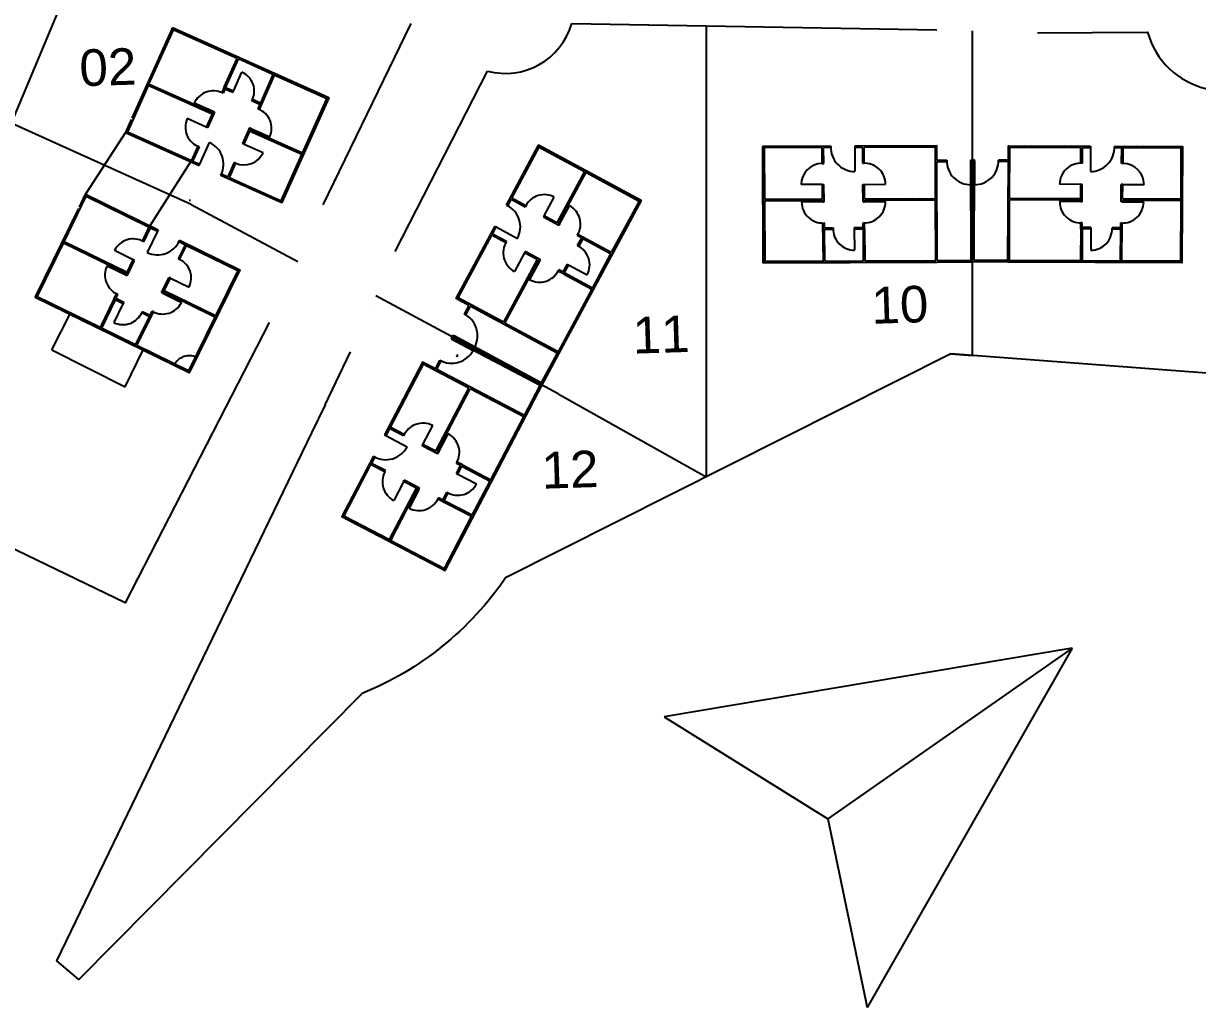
# Model space of a CAD drawing. Header units: millimetres. Extents: x 190 to 378, y 11 to 188.
# Drawn here: x 231 to 311.1, y 86.9 to 154 of the extents above; entities that cross this region are included whole.
import ezdxf

# ---------------------------------------------------------------- set-up
doc = ezdxf.new("R2010")
doc.units = ezdxf.units.MM
doc.styles.get("Standard").update_dxf_attribs({"font": 'arial.ttf'})
pattern_1 = [(16.72004, (-141.39198, 183.73113), (-0.0913433, 0.30407672), [])]
pattern_2 = [(288.9283, (267.74418, 539.95156), (0.29599663, 0.10150566), [])]
pattern_3 = [(16.02646, (-125.25624, 217.3366), (-0.08765578, 0.30516015), [])]
pattern_4 = [(292.94473, (257.20698, 579.88765), (0.28815995, 0.12198872), [])]
pattern_5 = [(314.77233, (151.9985, 523.12673), (0.22539672, 0.22361254), [])]
pattern_6 = [(314.77233, (153.18443, 523.12673), (0.22539672, 0.22361254), [])]

msp = doc.modelspace()

# ---------------------------------------------------------------- hatches: boundary and pattern name
h = msp.add_hatch()
h.set_pattern_fill('ANSI31', color=256, scale=0.098557, angle=247.94473)
h.set_pattern_definition([(292.94473, (235.63772, 557.48334), (0.28815995, 0.12198872), [])])
h.paths.add_polyline_path([(242.43, 144.626), (242.863, 145.593, 0.017288), (242.954, 145.556), (242.52, 144.586), (243.011, 144.366), (242.97, 144.276), (238.468, 146.294), (238.509, 146.383)])
h.paths.add_polyline_path([(243.882, 147.868), (243.923, 147.958), (244.012, 147.918), (243.536, 146.855), (243.446, 146.895), (243.842, 147.778), (239.93, 149.531), (239.971, 149.621)])
h.paths.add_polyline_path([(251.812, 148.889), (248.612, 141.748), (244.445, 143.615), (244.486, 143.705), (244.93, 143.506), (245.359, 144.482), (245.449, 144.442), (245.02, 143.466), (248.563, 141.879), (249.975, 145.03), (246.408, 146.628), (246.019, 145.742), (245.929, 145.782), (246.397, 146.848), (246.487, 146.809), (246.449, 146.718), (250.015, 145.12), (251.681, 148.839), (248.086, 150.45), (247.058, 148.108), (246.968, 148.148), (247.099, 148.446), (246.56, 148.683), (246.601, 148.773), (247.138, 148.536), (247.996, 150.49), (245.638, 151.547), (244.758, 149.582), (245.301, 149.344), (245.261, 149.254), (244.718, 149.493), (244.593, 149.213), (244.503, 149.253), (244.668, 149.622), (245.548, 151.587), (241.649, 153.334), (241.689, 153.424)])
h.paths.add_polyline_path([(239.971, 149.621), (239.93, 149.531), (239.477, 149.734), (238.065, 146.582), (238.509, 146.383), (238.468, 146.294), (237.934, 146.533), (238.334, 147.423), (238.374, 147.513), (241.093, 153.583), (241.134, 153.673), (241.689, 153.424), (241.649, 153.334), (241.183, 153.543), (239.517, 149.824)])
h = msp.add_hatch()
h.set_pattern_fill('ANSI31', color=256, scale=0.098557, angle=247.94473)
h.set_pattern_definition(pattern_4)
h.paths.add_polyline_path([(243.882, 147.868), (243.923, 147.958), (244.012, 147.918), (243.536, 146.855), (243.446, 146.895), (243.842, 147.778), (241.064, 149.023), (241.104, 149.113)])
h.paths.add_polyline_path([(242.43, 144.626), (242.863, 145.593, 0.017288), (242.954, 145.556), (242.52, 144.586), (243.011, 144.366), (242.97, 144.276), (239.627, 145.774), (239.667, 145.865)])
h.paths.add_polyline_path([(247.229, 150.942), (247.191, 150.851), (245.638, 151.547), (244.758, 149.582), (245.301, 149.344), (245.261, 149.254), (244.718, 149.493), (244.593, 149.213), (244.503, 149.253), (244.668, 149.622), (245.548, 151.587), (242.754, 152.839), (242.794, 152.929)])
h = msp.add_hatch()
h.set_pattern_fill('ANSI31', color=256, scale=0.098557, angle=247.94473)
h.set_pattern_definition(pattern_4)
h.paths.add_polyline_path([(250.015, 145.12), (251.681, 148.839), (248.086, 150.45), (247.058, 148.108), (246.968, 148.148), (247.099, 148.446), (246.56, 148.683), (246.601, 148.773), (247.138, 148.536), (247.996, 150.49), (247.191, 150.851), (247.229, 150.942), (251.812, 148.889), (248.612, 141.748), (244.445, 143.615), (244.486, 143.705), (244.93, 143.506), (245.359, 144.482), (245.449, 144.442), (245.02, 143.466), (248.563, 141.879), (249.975, 145.03), (246.408, 146.628), (246.019, 145.742), (245.929, 145.782), (246.397, 146.848), (246.487, 146.809), (246.449, 146.718)])
h = msp.add_hatch()
h.set_pattern_fill('ANSI31', color=256, scale=0.1, angle=-28.27996)
h.set_pattern_definition(pattern_1)
h.paths.add_polyline_path([(269.335, 143.818), (272.976, 141.859), (271.082, 138.339), (268.806, 139.586), (268.758, 139.498), (269.048, 139.339), (268.762, 138.816), (268.85, 138.768), (269.136, 139.291), (271.035, 138.251), (270.611, 137.463), (270.698, 137.413), (273.112, 141.9), (266.12, 145.661), (263.925, 141.581), (264.013, 141.534), (264.247, 141.969), (265.196, 141.45), (265.244, 141.537), (264.295, 142.057), (266.161, 145.526), (269.247, 143.866), (267.368, 140.374), (266.507, 140.846), (266.459, 140.758), (267.495, 140.19), (267.543, 140.277), (267.456, 140.326)])
h = msp.add_hatch()
h.set_pattern_fill('ANSI31', color=256, scale=0.1, angle=-90.22767)
h.set_pattern_definition(pattern_6)
h.paths.add_polyline_path([(281.535, 141.883), (281.551, 137.748), (285.549, 137.764), (285.519, 140.358), (285.619, 140.36), (285.622, 140.029), (286.219, 140.036), (286.219, 139.936), (285.624, 139.929), (285.649, 137.764), (286.543, 137.768), (286.546, 137.668), (281.451, 137.647), (281.42, 145.586), (286.053, 145.605), (286.053, 145.505), (285.559, 145.503), (285.571, 144.421), (285.471, 144.42), (285.459, 145.502), (281.52, 145.487), (281.534, 141.983), (285.5, 141.998), (285.488, 142.98), (285.588, 142.982), (285.602, 141.8), (285.502, 141.798), (285.5, 141.898)])
h = msp.add_hatch()
h.set_pattern_fill('ANSI31', color=256, scale=0.1, angle=-90.22767)
h.set_pattern_definition(pattern_6)
h.paths.add_polyline_path([(288.353, 141.91), (288.354, 141.81), (288.254, 141.809), (288.249, 142.991), (288.349, 142.992), (288.353, 142.01), (291.441, 142.022), (291.442, 141.922)])
h.paths.add_polyline_path([(288.339, 145.514), (288.343, 144.439, 0.017288), (288.243, 144.435), (288.239, 145.513), (287.693, 145.511), (287.693, 145.611), (291.41, 145.626), (291.411, 145.526)])
h.paths.add_polyline_path([(286.546, 137.668), (286.543, 137.768), (288.27, 137.775), (288.261, 139.958), (287.66, 139.952), (287.659, 140.052), (288.261, 140.058), (288.259, 140.369), (288.359, 140.37), (288.361, 139.959), (288.37, 137.775), (291.477, 137.787), (291.478, 137.687)])
h.paths.add_polyline_path([(291.411, 145.526), (291.41, 145.626), (293.292, 145.634), (293.296, 144.643), (293.965, 144.646, 0.015248), (293.966, 144.546), (293.296, 144.543), (293.323, 137.795), (295.632, 137.804), (295.605, 144.552), (295.605, 144.658), (295.705, 144.653), (295.732, 137.704), (293.323, 137.695), (291.478, 137.687), (291.477, 137.787), (293.223, 137.794), (293.207, 141.929), (291.442, 141.922), (291.441, 142.022), (293.206, 142.029), (293.192, 145.533)])
h = msp.add_hatch()
h.set_pattern_fill('ANSI31', color=256, scale=0.1, angle=-90.22767)
h.set_pattern_definition(pattern_5)
h.paths.add_polyline_path([(303.111, 141.91), (303.111, 141.81), (303.211, 141.809), (303.216, 142.991), (303.116, 142.992), (303.112, 142.01), (300.024, 142.022), (300.023, 141.922)])
h.paths.add_polyline_path([(303.126, 145.514), (303.122, 144.439, -0.017288), (303.222, 144.435), (303.226, 145.513), (303.772, 145.511), (303.772, 145.611), (300.054, 145.626), (300.054, 145.526)])
h.paths.add_polyline_path([(304.919, 137.668), (304.922, 137.768), (303.195, 137.775), (303.204, 139.958), (303.805, 139.952), (303.806, 140.052), (303.204, 140.058), (303.205, 140.369), (303.105, 140.37), (303.104, 139.959), (303.095, 137.775), (299.988, 137.787), (299.987, 137.687)])
h.paths.add_polyline_path([(300.054, 145.526), (300.054, 145.626), (298.173, 145.634), (298.169, 144.643), (297.499, 144.646, -0.015248), (297.499, 144.546), (298.169, 144.543), (298.142, 137.795), (295.833, 137.804), (295.86, 144.552), (295.86, 144.658), (295.76, 144.653), (295.732, 137.704), (298.141, 137.695), (299.987, 137.687), (299.988, 137.787), (298.242, 137.794), (298.258, 141.929), (300.023, 141.922), (300.024, 142.022), (298.259, 142.029), (298.273, 145.533)])
h = msp.add_hatch()
h.set_pattern_fill('ANSI31', color=256, scale=0.1, angle=-90.22767)
h.set_pattern_definition(pattern_5)
h.paths.add_polyline_path([(309.93, 141.883), (309.914, 137.748), (305.916, 137.764), (305.946, 140.358), (305.846, 140.36), (305.842, 140.029), (305.246, 140.036), (305.245, 139.936), (305.841, 139.929), (305.816, 137.764), (304.922, 137.768), (304.919, 137.668), (310.013, 137.647), (310.045, 145.586), (305.412, 145.605), (305.412, 145.505), (305.906, 145.503), (305.893, 144.421), (305.993, 144.42), (306.006, 145.502), (309.945, 145.487), (309.931, 141.983), (305.965, 141.998), (305.977, 142.98), (305.877, 142.982), (305.863, 141.8), (305.963, 141.798), (305.965, 141.898)])
h = msp.add_hatch()
h.set_pattern_fill('ANSI31', color=256, scale=0.098557, angle=243.9283)
h.set_pattern_definition([(288.9283, (244.65864, 519.11304), (0.29599663, 0.10150566), [])])
h.paths.add_polyline_path([(239.559, 140.082), (239.093, 139.13, -0.017288), (239.181, 139.084), (239.648, 140.039), (240.131, 139.802), (240.174, 139.891), (235.742, 142.059), (235.699, 141.97)])
h.paths.add_polyline_path([(237.998, 136.891), (237.955, 136.803), (238.043, 136.759), (238.555, 137.806), (238.467, 137.849), (238.041, 136.98), (234.191, 138.864), (234.148, 138.775)])
h.paths.add_polyline_path([(242.289, 130.145), (245.727, 137.174), (241.626, 139.18), (241.583, 139.092), (242.02, 138.878), (241.544, 137.924), (241.633, 137.88), (242.109, 138.834), (245.596, 137.128), (244.078, 134.026), (240.567, 135.744), (240.999, 136.61), (240.911, 136.654), (240.391, 135.611), (240.479, 135.567), (240.524, 135.655), (244.034, 133.938), (242.243, 130.277), (238.704, 132.009), (239.846, 134.297), (239.758, 134.341), (239.612, 134.05), (239.086, 134.312), (239.042, 134.224), (239.568, 133.962), (238.616, 132.052), (236.295, 133.187), (237.241, 135.121), (237.772, 134.857), (237.815, 134.945), (237.285, 135.209), (237.419, 135.485), (237.331, 135.528), (237.153, 135.165), (236.207, 133.231), (232.368, 135.109), (232.325, 135.02)])
h.paths.add_polyline_path([(234.148, 138.775), (234.191, 138.864), (233.745, 139.082), (235.262, 142.184), (235.699, 141.97), (235.742, 142.059), (235.217, 142.316), (234.788, 141.439), (234.745, 141.351), (231.822, 135.376), (231.778, 135.288), (232.325, 135.02), (232.368, 135.109), (231.91, 135.333), (233.701, 138.993)])
h = msp.add_hatch()
h.set_pattern_fill('ANSI31', color=256, scale=0.098557, angle=243.9283)
h.set_pattern_definition(pattern_2)
h.paths.add_polyline_path([(237.998, 136.891), (237.955, 136.803), (238.043, 136.759), (238.555, 137.806), (238.467, 137.849), (238.041, 136.98), (235.307, 138.317), (235.264, 138.229)])
h.paths.add_polyline_path([(239.559, 140.082), (239.093, 139.13, -0.017288), (239.181, 139.084), (239.648, 140.039), (240.131, 139.802), (240.174, 139.891), (236.883, 141.501), (236.839, 141.413)])
h.paths.add_polyline_path([(237.778, 132.352), (237.824, 132.44), (236.295, 133.187), (237.241, 135.121), (237.772, 134.857), (237.815, 134.945), (237.285, 135.209), (237.419, 135.485), (237.331, 135.528), (237.153, 135.165), (236.207, 133.231), (233.456, 134.577), (233.412, 134.488)])
h = msp.add_hatch()
h.set_pattern_fill('ANSI31', color=256, scale=0.1, angle=-28.27996)
h.set_pattern_definition(pattern_1)
h.paths.add_polyline_path([(266.104, 137.813), (266.192, 137.766), (266.24, 137.854), (265.199, 138.414), (265.151, 138.326), (266.016, 137.861), (264.553, 135.141), (264.641, 135.094)])
h.paths.add_polyline_path([(262.93, 139.521), (263.877, 139.012, -0.017288), (263.927, 139.098), (262.978, 139.609), (263.236, 140.09), (263.148, 140.137), (261.387, 136.863), (261.475, 136.815)])
h.paths.add_polyline_path([(270.698, 137.413), (270.611, 137.463), (269.793, 135.943), (267.87, 136.977), (268.158, 137.504), (268.07, 137.552), (267.782, 137.025), (267.508, 137.172), (267.46, 137.084), (267.822, 136.889), (269.745, 135.854), (268.273, 133.118), (268.361, 133.07)])
h.paths.add_polyline_path([(261.475, 136.815), (261.387, 136.863), (260.495, 135.206), (261.367, 134.737), (261.05, 134.147, -0.015248), (261.138, 134.1), (261.456, 134.69), (267.399, 131.492), (266.305, 129.459), (260.362, 132.656), (260.269, 132.706), (260.226, 132.616), (266.345, 129.324), (267.487, 131.445), (268.361, 133.07), (268.273, 133.118), (267.446, 131.58), (263.805, 133.539), (264.641, 135.094), (264.553, 135.141), (263.717, 133.587), (260.631, 135.247)])
h = msp.add_hatch()
h.set_pattern_fill('ANSI31', color=256, scale=0.098557, angle=243.9283)
h.set_pattern_definition(pattern_2)
h.paths.add_polyline_path([(244.034, 133.938), (242.243, 130.277), (238.704, 132.009), (239.846, 134.297), (239.758, 134.341), (239.612, 134.05), (239.086, 134.312), (239.042, 134.224), (239.568, 133.962), (238.616, 132.052), (237.824, 132.44), (237.778, 132.352), (242.289, 130.145), (245.727, 137.174), (241.626, 139.18), (241.583, 139.092), (242.02, 138.878), (241.544, 137.924), (241.633, 137.88), (242.109, 138.834), (245.596, 137.128), (244.078, 134.026), (240.567, 135.744), (240.999, 136.61), (240.911, 136.654), (240.391, 135.611), (240.479, 135.567), (240.524, 135.655)])
h = msp.add_hatch()
h.set_pattern_fill('ANSI31', color=256, scale=0.1, angle=-28.97354)
h.set_pattern_definition(pattern_3)
h.paths.add_polyline_path([(259.192, 124.759), (259.281, 124.713), (259.235, 124.625), (258.187, 125.172), (258.233, 125.261), (259.104, 124.806), (260.535, 127.542), (260.624, 127.496)])
h.paths.add_polyline_path([(255.999, 126.43), (256.951, 125.932, 0.017288), (256.908, 125.842), (255.952, 126.341), (255.699, 125.858), (255.611, 125.904), (257.334, 129.198), (257.423, 129.152)])
h.paths.add_polyline_path([(262.099, 121.181), (262.01, 121.224), (262.81, 122.755), (260.875, 123.767), (260.6, 123.232), (260.511, 123.278), (260.786, 123.813), (260.511, 123.957), (260.557, 124.046), (260.92, 123.856), (262.856, 122.843), (264.296, 125.597), (264.385, 125.551)])
h.paths.add_polyline_path([(257.423, 129.152), (257.334, 129.198), (258.206, 130.865), (259.083, 130.406), (259.394, 131, 0.015248), (259.482, 130.954), (259.172, 130.36), (265.152, 127.232), (266.222, 129.278), (260.242, 132.406), (260.148, 132.455), (260.2, 132.541), (266.357, 129.321), (265.241, 127.186), (264.385, 125.551), (264.296, 125.597), (265.106, 127.144), (261.442, 129.06), (260.624, 127.496), (260.535, 127.542), (261.353, 129.106), (258.248, 130.731)])
h = msp.add_hatch()
h.set_pattern_fill('ANSI31', color=256, scale=0.1, angle=-28.97354)
h.set_pattern_definition(pattern_3)
h.paths.add_polyline_path([(256.032, 118.717), (259.696, 116.801), (261.549, 120.343), (259.24, 121.529), (259.286, 121.617), (259.58, 121.467), (259.853, 121.997), (259.941, 121.951), (259.669, 121.421), (261.595, 120.432), (262.01, 121.224), (262.099, 121.181), (259.738, 116.666), (252.703, 120.345), (254.851, 124.451), (254.939, 124.404), (254.71, 123.966), (255.672, 123.473), (255.627, 123.384), (254.664, 123.878), (252.838, 120.388), (255.943, 118.764), (257.781, 122.277), (256.908, 122.726), (256.953, 122.815), (258.005, 122.275), (257.959, 122.186), (257.87, 122.231)])

# ---------------------------------------------------------------- linework, layer by layer
for p, q in [((251.426, 141.605), (257.435, 153.969)), ((268.38, 153.965), (277.558, 153.809)), ((277.558, 153.809), (277.558, 123.044)), ((241.093, 153.583), (241.134, 153.673)), ((295.732, 131.321), (295.732, 153.469)), ((244.668, 149.622), (245.548, 151.587)), ((244.758, 149.582), (245.638, 151.547)), ((245.305, 149.353), (245.885, 150.648)), ((243.887, 147.866), (239.517, 149.824)), ((248.086, 150.45), (247.058, 148.108)), ((247.996, 150.49), (247.138, 148.536)), ((243.847, 147.776), (239.477, 149.734)), ((244.668, 149.622), (244.503, 149.253)), ((244.593, 149.213), (244.503, 149.253)), ((244.718, 149.493), (244.593, 149.213)), ((245.261, 149.254), (244.718, 149.493)), ((245.301, 149.344), (244.758, 149.582)), ((245.261, 149.254), (245.301, 149.344)), ((243.923, 147.958), (242.627, 148.538)), ((246.56, 148.683), (246.601, 148.773)), ((247.099, 148.446), (246.56, 148.683)), ((247.138, 148.536), (246.6, 148.773)), ((247.099, 148.446), (246.968, 148.148)), ((243.446, 146.895), (242.144, 147.478)), ((243.842, 147.778), (243.446, 146.895)), ((244.012, 147.918), (243.536, 146.855)), ((243.923, 147.958), (243.882, 147.868)), ((244.012, 147.918), (243.923, 147.958)), ((247.058, 148.108), (246.968, 148.148)), ((243.536, 146.855), (243.446, 146.895)), ((246.397, 146.848), (245.929, 145.782)), ((246.408, 146.628), (246.019, 145.742)), ((246.487, 146.809), (246.397, 146.848)), ((249.975, 145.03), (246.408, 146.628)), ((246.487, 146.809), (246.449, 146.718)), ((250.015, 145.12), (246.449, 146.718)), ((246.487, 146.809), (247.787, 146.238)), ((237.934, 146.533), (235.217, 142.316)), ((243.011, 144.366), (243.672, 145.841)), ((246.019, 145.742), (245.929, 145.782)), ((242.866, 145.6), (242.43, 144.626)), ((242.956, 145.559), (242.52, 144.586)), ((242.956, 145.559), (242.866, 145.6)), ((246.029, 145.737), (247.324, 145.157)), ((285.471, 144.42), (285.459, 145.502)), ((285.558, 145.603), (285.558, 145.604)), ((285.571, 144.421), (285.559, 145.503)), ((286.053, 145.605), (286.053, 145.505)), ((287.693, 145.611), (287.693, 145.511)), ((287.693, 145.511), (287.7, 143.871)), ((288.243, 144.431), (288.239, 145.513)), ((288.343, 144.432), (288.339, 145.514)), ((303.122, 144.432), (303.126, 145.514)), ((303.222, 144.431), (303.226, 145.513)), ((303.772, 145.511), (303.765, 143.871)), ((303.772, 145.611), (303.772, 145.511)), ((305.412, 145.605), (305.412, 145.505)), ((305.893, 144.421), (305.906, 145.503)), ((305.907, 145.603), (305.907, 145.604)), ((305.993, 144.42), (306.006, 145.502)), ((239.559, 140.082), (242.43, 144.626)), ((242.97, 144.276), (243.011, 144.366)), ((245.359, 144.482), (244.93, 143.506)), ((245.449, 144.442), (245.02, 143.466)), ((245.449, 144.442), (245.359, 144.482)), ((285.471, 144.42), (285.571, 144.421)), ((288.243, 144.431), (288.343, 144.432)), ((293.296, 144.643), (293.965, 144.646)), ((293.296, 144.543), (293.966, 144.546)), ((295.605, 144.552), (295.605, 144.658)), ((295.605, 144.658), (295.705, 144.653)), ((295.605, 144.608), (295.611, 142.968)), ((295.632, 137.804), (295.605, 144.552)), ((295.729, 138.656), (295.705, 144.653)), ((295.732, 137.704), (295.705, 144.653)), ((295.732, 137.704), (295.76, 144.653)), ((295.736, 138.656), (295.76, 144.653)), ((295.86, 144.658), (295.76, 144.653)), ((295.833, 137.804), (295.86, 144.552)), ((295.86, 144.608), (295.853, 142.968)), ((295.86, 144.552), (295.86, 144.658)), ((298.169, 144.543), (297.499, 144.546)), ((298.169, 144.643), (297.5, 144.646)), ((303.222, 144.431), (303.122, 144.432)), ((305.993, 144.42), (305.893, 144.421)), ((244.445, 143.615), (244.486, 143.705)), ((244.891, 143.416), (244.89, 143.415)), ((269.247, 143.866), (267.368, 140.374)), ((269.335, 143.818), (267.456, 140.326)), ((285.477, 142.981), (284.038, 142.975)), ((285.488, 142.98), (285.588, 142.982)), ((285.5, 141.998), (285.488, 142.98)), ((285.602, 141.8), (285.588, 142.982)), ((288.249, 142.991), (288.349, 142.992)), ((288.254, 141.809), (288.249, 142.991)), ((288.349, 142.992), (289.796, 142.998)), ((288.353, 142.01), (288.349, 142.992)), ((303.116, 142.992), (301.668, 142.998)), ((303.112, 142.01), (303.116, 142.992)), ((303.216, 142.991), (303.116, 142.992)), ((303.211, 141.809), (303.216, 142.991)), ((305.863, 141.8), (305.877, 142.982)), ((305.977, 142.98), (305.877, 142.982)), ((305.965, 141.998), (305.977, 142.98)), ((305.988, 142.981), (307.427, 142.975)), ((242.383, 141.889), (242.284, 141.889)), ((264.16, 142.017), (264.159, 142.018)), ((265.196, 141.45), (264.247, 141.969)), ((265.244, 141.537), (264.295, 142.057)), ((266.512, 140.855), (267.194, 142.123)), ((281.534, 141.983), (285.5, 141.998)), ((281.535, 141.883), (285.5, 141.898)), ((285.502, 141.798), (284.062, 141.782)), ((285.502, 141.798), (285.5, 141.898)), ((285.502, 141.798), (285.602, 141.8)), ((288.254, 141.809), (288.354, 141.81)), ((288.347, 142.01), (293.206, 142.029)), ((288.348, 141.91), (293.207, 141.929)), ((288.354, 141.81), (288.353, 141.91)), ((288.354, 141.81), (289.794, 141.815)), ((303.117, 141.91), (298.258, 141.929)), ((303.117, 142.01), (298.259, 142.029)), ((303.111, 141.81), (301.671, 141.815)), ((303.111, 141.81), (303.111, 141.91)), ((303.211, 141.809), (303.111, 141.81)), ((305.963, 141.798), (305.863, 141.8)), ((305.963, 141.798), (305.965, 141.898)), ((305.963, 141.798), (307.403, 141.782)), ((309.931, 141.983), (305.965, 141.998)), ((309.93, 141.883), (305.965, 141.898)), ((263.925, 141.581), (264.013, 141.534)), ((265.244, 141.537), (265.196, 141.45)), ((267.543, 140.277), (268.235, 141.54)), ((266.507, 140.846), (266.459, 140.758)), ((267.495, 140.19), (266.459, 140.758)), ((267.368, 140.374), (266.507, 140.846)), ((267.543, 140.277), (267.456, 140.326)), ((267.543, 140.277), (267.495, 140.19)), ((285.519, 140.358), (285.619, 140.36)), ((285.549, 137.764), (285.519, 140.358)), ((285.622, 140.029), (285.619, 140.36)), ((288.259, 140.369), (288.359, 140.37)), ((288.261, 140.058), (288.259, 140.369)), ((288.361, 139.959), (288.359, 140.37)), ((303.104, 139.959), (303.105, 140.37)), ((303.205, 140.369), (303.105, 140.37)), ((303.204, 140.058), (303.205, 140.369)), ((305.842, 140.029), (305.846, 140.36)), ((305.946, 140.358), (305.846, 140.36)), ((305.916, 137.764), (305.946, 140.358)), ((239.09, 139.124), (239.559, 140.082)), ((239.179, 139.081), (239.648, 140.039)), ((240.131, 139.802), (239.42, 138.35)), ((240.174, 139.891), (240.131, 139.802)), ((263.883, 139.008), (262.93, 139.521)), ((263.931, 139.096), (262.978, 139.609)), ((263.148, 140.137), (263.236, 140.09)), ((263.236, 140.09), (264.68, 139.313)), ((268.806, 139.586), (268.758, 139.498)), ((269.048, 139.339), (268.758, 139.498)), ((271.082, 138.339), (268.806, 139.586)), ((285.622, 140.029), (286.219, 140.036)), ((285.624, 139.929), (286.22, 139.936)), ((285.649, 137.764), (285.624, 139.929)), ((286.219, 140.036), (286.219, 139.936)), ((287.659, 140.052), (288.261, 140.058)), ((287.659, 140.052), (287.66, 139.952)), ((287.66, 139.952), (288.261, 139.958)), ((287.66, 139.942), (287.665, 138.502)), ((288.261, 139.959), (288.27, 137.775)), ((288.361, 139.959), (288.37, 137.775)), ((303.104, 139.959), (303.095, 137.775)), ((303.204, 139.959), (303.195, 137.775)), ((303.806, 140.052), (303.204, 140.058)), ((303.805, 139.952), (303.204, 139.958)), ((303.805, 139.942), (303.799, 138.502)), ((303.806, 140.052), (303.805, 139.952)), ((305.246, 140.036), (305.245, 139.936)), ((305.841, 139.929), (305.245, 139.936)), ((305.842, 140.029), (305.246, 140.036)), ((305.816, 137.764), (305.841, 139.929)), ((238.003, 136.889), (233.701, 138.993)), ((238.046, 136.977), (233.745, 139.082)), ((239.179, 139.081), (239.09, 139.124)), ((241.544, 137.924), (242.02, 138.878)), ((241.626, 139.18), (241.583, 139.092)), ((241.633, 137.88), (242.109, 138.834)), ((242.064, 138.966), (242.065, 138.967)), ((263.931, 139.096), (263.883, 139.008)), ((269.048, 139.339), (268.762, 138.816)), ((268.762, 138.816), (268.85, 138.768)), ((269.136, 139.291), (268.849, 138.768)), ((271.035, 138.251), (269.136, 139.291)), ((238.467, 137.849), (237.185, 138.476)), ((238.041, 136.98), (238.467, 137.849)), ((238.043, 136.759), (238.555, 137.806)), ((238.555, 137.806), (238.467, 137.849)), ((241.633, 137.88), (241.544, 137.924)), ((266.019, 137.866), (263.717, 133.587)), ((266.107, 137.818), (263.805, 133.539)), ((265.151, 138.326), (264.466, 137.052)), ((265.199, 138.414), (265.151, 138.326)), ((266.016, 137.861), (265.151, 138.326)), ((266.24, 137.854), (265.199, 138.414)), ((266.192, 137.766), (266.104, 137.813)), ((266.24, 137.854), (266.192, 137.766)), ((293.323, 137.795), (295.632, 137.804)), ((298.142, 137.795), (295.833, 137.804)), ((237.955, 136.803), (236.68, 137.426)), ((266.192, 137.766), (265.51, 136.498)), ((267.508, 137.172), (267.46, 137.084)), ((267.822, 136.889), (267.46, 137.084)), ((267.782, 137.025), (267.508, 137.172)), ((268.07, 137.552), (267.782, 137.025)), ((267.869, 136.978), (269.793, 135.943)), ((268.158, 137.504), (267.87, 136.977)), ((268.07, 137.552), (268.158, 137.504)), ((268.167, 137.5), (269.435, 136.818)), ((293.323, 137.695), (295.732, 137.704)), ((298.141, 137.695), (295.732, 137.704)), ((237.955, 136.803), (237.998, 136.891)), ((238.043, 136.759), (237.955, 136.803)), ((240.391, 135.611), (240.911, 136.654)), ((240.567, 135.744), (240.999, 136.61)), ((240.999, 136.61), (240.911, 136.654)), ((241.009, 136.606), (242.284, 135.982)), ((267.822, 136.889), (269.745, 135.854)), ((231.778, 135.288), (231.822, 135.376)), ((237.153, 135.165), (237.331, 135.528)), ((237.285, 135.209), (237.419, 135.485)), ((237.419, 135.485), (237.331, 135.528)), ((240.479, 135.567), (240.391, 135.611)), ((240.479, 135.567), (240.524, 135.655)), ((240.479, 135.567), (241.749, 134.934)), ((244.034, 133.938), (240.524, 135.655)), ((244.078, 134.026), (240.567, 135.744)), ((267.457, 128.701), (255.025, 135.391)), ((237.153, 135.165), (236.207, 133.231)), ((237.242, 135.121), (236.295, 133.187)), ((237.767, 134.847), (237.144, 133.573)), ((237.772, 134.857), (237.241, 135.121)), ((237.815, 134.945), (237.285, 135.209)), ((237.815, 134.945), (237.772, 134.857)), ((261.367, 134.737), (261.051, 134.148)), ((261.456, 134.69), (261.138, 134.1)), ((232.91, 131.707), (234.166, 134.157)), ((238.616, 132.052), (239.568, 133.962)), ((238.704, 132.009), (239.846, 134.297)), ((239.086, 134.312), (239.042, 134.224)), ((239.568, 133.962), (239.042, 134.224)), ((239.612, 134.05), (239.086, 134.312)), ((239.612, 134.05), (239.758, 134.341)), ((239.846, 134.297), (239.758, 134.341)), ((260.259, 132.708), (260.166, 132.446)), ((260.166, 132.446), (260.193, 132.432)), ((260.193, 132.432), (261.646, 131.672)), ((260.2, 132.541), (260.226, 132.616)), ((265.514, 129.762), (260.2, 132.541)), ((266.357, 129.321), (260.2, 132.541)), ((260.226, 132.616), (260.259, 132.708)), ((265.507, 129.774), (260.226, 132.616)), ((266.345, 129.324), (260.226, 132.616)), ((266.222, 129.278), (260.242, 132.406)), ((260.259, 132.708), (260.313, 132.683)), ((260.313, 132.683), (261.757, 131.906)), ((266.305, 129.459), (260.362, 132.656)), ((232.91, 131.707), (237.909, 129.181)), ((237.909, 129.181), (239.141, 131.7)), ((267.399, 131.492), (266.305, 129.459)), ((267.487, 131.445), (266.345, 129.324)), ((259.083, 130.406), (259.393, 130.999)), ((259.172, 130.36), (259.482, 130.954)), ((260.635, 131.325), (260.53, 131.325)), ((260.53, 131.325), (260.535, 131.225)), ((259.101, 124.801), (261.353, 129.106)), ((259.19, 124.755), (261.442, 129.06)), ((265.152, 127.232), (266.222, 129.278)), ((265.241, 127.186), (266.357, 129.321)), ((250.658, 126.044), (251.584, 127.959)), ((255.611, 125.904), (255.699, 125.858)), ((255.699, 125.858), (257.153, 125.097)), ((256.911, 125.84), (255.952, 126.341)), ((256.957, 125.928), (255.999, 126.43)), ((256.911, 125.84), (256.957, 125.928)), ((258.233, 125.261), (258.904, 126.544)), ((259.281, 124.713), (259.948, 125.989)), ((258.187, 125.172), (258.233, 125.261)), ((259.235, 124.625), (258.187, 125.172)), ((259.104, 124.806), (258.233, 125.261)), ((254.851, 124.451), (254.939, 124.404)), ((259.281, 124.713), (259.192, 124.759)), ((259.235, 124.625), (259.281, 124.713)), ((254.621, 124.012), (254.621, 124.012)), ((255.627, 123.384), (254.664, 123.878)), ((255.672, 123.473), (254.71, 123.966)), ((255.627, 123.384), (255.672, 123.473)), ((260.511, 123.957), (260.557, 124.046)), ((260.786, 123.813), (260.511, 123.957)), ((260.511, 123.278), (260.786, 123.813)), ((260.92, 123.856), (260.557, 124.046)), ((260.6, 123.232), (260.875, 123.767)), ((260.874, 123.767), (262.81, 122.755)), ((260.92, 123.856), (262.856, 122.843)), ((256.902, 122.716), (256.235, 121.441)), ((256.908, 122.726), (256.953, 122.815)), ((257.781, 122.277), (256.908, 122.726)), ((258.005, 122.275), (256.953, 122.815)), ((260.511, 123.278), (260.6, 123.232)), ((260.609, 123.227), (261.885, 122.56)), ((255.943, 118.764), (257.781, 122.277)), ((256.032, 118.717), (257.87, 122.231)), ((257.959, 122.186), (257.302, 120.905)), ((257.959, 122.186), (257.87, 122.231)), ((257.959, 122.186), (258.005, 122.275)), ((259.58, 121.467), (259.853, 121.997)), ((259.669, 121.421), (259.942, 121.951)), ((259.853, 121.997), (259.941, 121.951)), ((259.24, 121.529), (259.286, 121.617)), ((261.549, 120.343), (259.24, 121.529)), ((259.58, 121.467), (259.286, 121.617)), ((261.595, 120.432), (259.669, 121.421)), ((302.528, 111.372), (274.693, 106.683)), ((302.528, 111.372), (285.862, 99.733)), ((302.528, 111.372), (285.862, 99.733)), ((302.528, 111.372), (288.54, 86.854)), ((274.693, 106.683), (285.862, 99.733)), ((285.862, 99.733), (288.54, 86.854))]:
    msp.add_line(p, q)
for points in [[(219.153, 123.502), (226.152, 137.667), (235.4, 159.684), (235.4, 185.477), (240.037, 185.563)], [(268.38, 153.965), (293.299, 153.541)], [(241.093, 153.583), (238.374, 147.513)], [(245.548, 151.587), (241.183, 153.543), (239.517, 149.824)], [(244.445, 143.615), (248.612, 141.748), (251.812, 148.889), (241.134, 153.673)], [(300.149, 153.33), (307.668, 153.386), (307.917, 152.665)], [(247.996, 150.49), (245.638, 151.547)], [(256.342, 138.417), (262.629, 150.725)], [(250.015, 145.12), (251.681, 148.839), (248.086, 150.45)], [(239.477, 149.734), (238.065, 146.582), (242.43, 144.626)], [(238.334, 147.423), (237.934, 146.533), (242.97, 144.276)], [(242.413, 141.632), (230.143, 147.168)], [(245.02, 143.466), (248.563, 141.879), (249.975, 145.03)], [(263.925, 141.581), (266.12, 145.661), (273.112, 141.9), (267.487, 131.445)], [(264.295, 142.057), (266.161, 145.526), (269.247, 143.866)], [(286.053, 145.605), (281.42, 145.586), (281.451, 137.647), (293.323, 137.695)], [(285.459, 145.502), (281.52, 145.487), (281.534, 141.983)], [(286.053, 145.505), (285.559, 145.503)], [(293.296, 144.643), (293.292, 145.634), (287.693, 145.611)], [(288.239, 145.513), (287.693, 145.511)], [(293.206, 142.029), (293.192, 145.533), (288.339, 145.514)], [(305.412, 145.605), (310.045, 145.586), (310.013, 137.647), (298.141, 137.695)], [(298.169, 144.643), (298.173, 145.634), (303.772, 145.611)], [(298.259, 142.029), (298.273, 145.533), (303.126, 145.514)], [(303.226, 145.513), (303.772, 145.511)], [(305.412, 145.505), (305.906, 145.503)], [(306.006, 145.502), (309.945, 145.487), (309.931, 141.983)], [(242.52, 144.586), (243.011, 144.366)], [(293.323, 137.795), (293.296, 144.543)], [(298.142, 137.795), (298.169, 144.543)], [(244.486, 143.705), (244.93, 143.506)], [(269.335, 143.818), (272.976, 141.859), (271.082, 138.339)], [(233.745, 139.082), (235.262, 142.184), (239.559, 140.082)], [(234.788, 141.439), (235.217, 142.316), (240.174, 139.891)], [(264.013, 141.534), (264.247, 141.969)], [(281.535, 141.883), (281.551, 137.748), (285.549, 137.764)], [(288.37, 137.775), (293.223, 137.794), (293.207, 141.929)], [(303.095, 137.775), (298.242, 137.794), (298.258, 141.929)], [(309.93, 141.883), (309.914, 137.748), (305.916, 137.764)], [(231.822, 135.376), (234.745, 141.351)], [(242.413, 141.632), (249.7, 137.732)], [(239.648, 140.039), (240.131, 139.802)], [(261.367, 134.737), (260.495, 135.206), (263.148, 140.137)], [(263.717, 133.587), (260.631, 135.247), (262.93, 139.521)], [(262.978, 139.609), (263.236, 140.09)], [(241.626, 139.18), (245.727, 137.174), (242.289, 130.145), (231.778, 135.288)], [(236.207, 133.231), (231.91, 135.333), (233.701, 138.993)], [(241.583, 139.092), (242.02, 138.878)], [(242.109, 138.834), (245.596, 137.128), (244.078, 134.026)], [(271.035, 138.251), (269.793, 135.943)], [(285.649, 137.764), (288.27, 137.775)], [(305.816, 137.764), (303.195, 137.775)], [(294.235, 131.435), (295.732, 131.321), (295.732, 137.201)], [(269.745, 135.854), (267.446, 131.58), (263.805, 133.539)], [(254.666, 134.764), (254.666, 134.764)], [(267.399, 131.492), (261.456, 134.69)], [(244.034, 133.938), (242.243, 130.277), (238.704, 132.009)], [(247.734, 133.571), (237.905, 114.447), (219.153, 123.502)], [(238.616, 132.052), (236.295, 133.187)], [(251.568, 127.959), (253.294, 131.566)], [(259.083, 130.406), (258.206, 130.865), (255.611, 125.904)], [(261.353, 129.106), (258.248, 130.731), (255.999, 126.43)], [(265.152, 127.232), (259.172, 130.36)], [(262.856, 122.843), (265.106, 127.144), (261.442, 129.06)], [(267.457, 128.701), (277.558, 123.044)], [(254.851, 124.451), (252.703, 120.345), (259.738, 116.666), (265.241, 127.186)], [(254.078, 108.27), (234.743, 88.775), (233.244, 90.036), (250.658, 126.044)], [(255.952, 126.341), (255.699, 125.858)], [(254.939, 124.404), (254.71, 123.966)], [(254.664, 123.878), (252.838, 120.388), (255.943, 118.764)], [(261.595, 120.432), (262.81, 122.755)], [(256.032, 118.717), (259.696, 116.801), (261.549, 120.343)]]:
    msp.add_lwpolyline(points)
msp.add_lwpolyline([(317.924, 182.385), (336.518, 180.389), (336.149, 151.846), (333.15, 128.486), (316.501, 129.748), (294.235, 131.435), (263.862, 116.153, -0.147461), (254.078, 108.27, 68.774158)], format="xyb")
for points in [[(248.612, 141.748), (251.812, 148.889), (251.812, 148.889), (248.612, 141.748)], [(266.12, 145.661), (273.112, 141.9), (273.112, 141.9), (266.12, 145.661)], [(281.42, 145.586), (281.451, 137.647), (281.451, 137.647), (281.42, 145.586)], [(310.045, 145.586), (310.013, 137.647), (310.013, 137.647), (310.045, 145.586)], [(245.727, 137.174), (242.289, 130.145), (242.289, 130.145), (245.727, 137.174)], [(252.703, 120.345), (259.738, 116.666), (259.738, 116.666), (252.703, 120.345)]]:
    msp.add_lwpolyline(points, close=True)
for centre, radius, start, end in [((263.86, 155.263), 4.702, 254.82484, 343.97774), ((312.869, 154.776), 5.383, 203.0816, 325.88207), ((245.305, 149.353), 1.419, 333.4679, 65.8653), ((243.923, 147.958), 1.419, 63.87546, 155.8653), ((243.446, 146.895), 1.426, 155.8653, 249.82713), ((246.487, 146.809), 1.419, 336.30339, 68.29367), ((243.011, 144.366), 1.616, 334.1182, 65.8653), ((246.029, 145.737), 1.419, 245.8653, 335.8653), ((287.693, 145.511), 1.64, 178.48058, 270.22767), ((303.772, 145.511), 1.64, 269.77233, 1.51942), ((285.477, 142.981), 1.44, 90.22767, 180.22767), ((288.349, 142.992), 1.447, 0.22767, 94.1895), ((295.605, 144.608), 1.64, 178.48058, 270.22767), ((295.86, 144.608), 1.64, 269.77233, 1.51942), ((303.116, 142.992), 1.447, 85.8105, 179.77233), ((305.988, 142.981), 1.44, 359.77233, 89.77233), ((266.512, 140.855), 1.44, 61.72004, 151.72004), ((285.502, 141.798), 1.44, 180.66577, 272.65604), ((288.354, 141.81), 1.44, 268.23783, 0.22767), ((303.111, 141.81), 1.44, 179.77233, 271.76217), ((305.963, 141.798), 1.44, 267.34396, 359.33423), ((263.236, 140.09), 1.64, 331.72004, 63.46713), ((267.543, 140.277), 1.44, 329.29166, 61.28194), ((287.66, 139.942), 1.44, 177.83027, 270.22767), ((303.805, 139.942), 1.44, 269.77233, 2.16973), ((238.467, 137.849), 1.426, 59.96647, 153.9283), ((240.131, 139.802), 1.616, 243.9283, 335.67539), ((265.151, 138.326), 1.447, 147.7582, 241.72004), ((268.167, 137.5), 1.44, 331.72004, 64.11743), ((241.009, 136.606), 1.419, 333.9283, 63.9283), ((237.955, 136.803), 1.419, 153.9283, 245.91814), ((266.192, 137.766), 1.44, 241.72004, 333.70988), ((240.479, 135.567), 1.419, 241.49993, 333.4902), ((237.767, 134.847), 1.419, 243.9283, 336.3257), ((260.313, 132.683), 1.64, 331.72004, 63.46713), ((260.193, 132.432), 1.64, 240.6423, 332.38939), ((242.289, 130.145), 1.162, 63.9283, 153.9283), ((258.233, 125.261), 1.447, 62.38939, 156.35122), ((259.281, 124.713), 1.44, 330.39955, 62.38939), ((255.699, 125.858), 1.64, 240.6423, 332.38939), ((256.902, 122.716), 1.44, 152.38939, 242.38939), ((260.609, 123.227), 1.44, 239.99199, 332.38939), ((257.959, 122.186), 1.44, 242.82749, 334.81776)]:
    msp.add_arc(centre, radius, start, end)

# ---------------------------------------------------------------- texts
for s, p in [('02', (234.832, 149.683)), ('10', (288.864, 133.483)), ('11', (272.574, 131.448)), ('12', (266.362, 122.237))]:
    msp.add_text(s, height=2.5, rotation=1.7996).set_placement(p)

doc.saveas('drawing.dxf')
